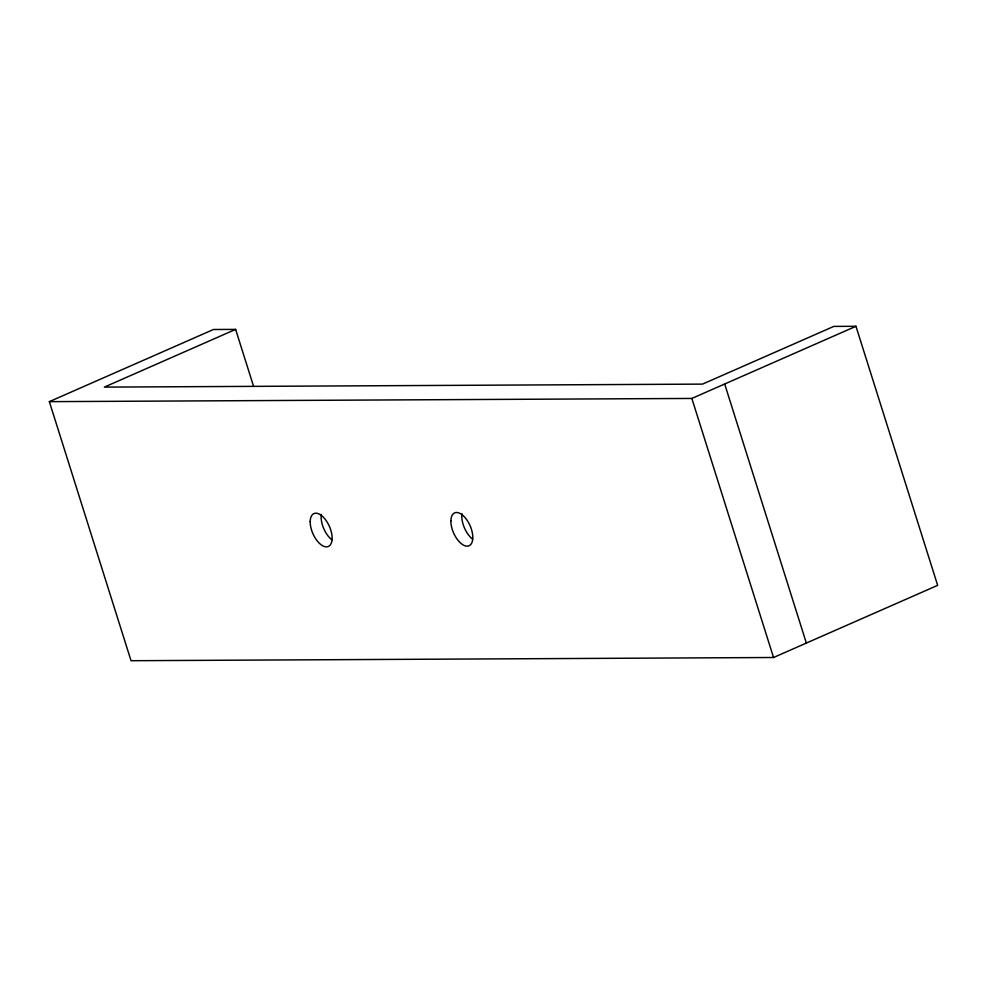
<?xml version="1.0" encoding="UTF-8"?>
<svg xmlns="http://www.w3.org/2000/svg" width="987" height="987" viewBox="0 0 987 987"><rect width="100%" height="100%" fill="white"/><g stroke="black" fill="none" stroke-linecap="round" stroke-linejoin="round"><path stroke-width="1.48" d="M235.622 329.387L104.326 387.114L702.522 384.116L833.818 326.401L855.963 326.29L937.65 585.353L773.537 657.502L131.037 660.71L49.35 401.647L213.463 329.498L235.622 329.387L253.622 386.472M49.35 401.647L691.85 398.44L855.963 326.29M724.68 384.005L806.354 643.068M691.85 398.44L773.537 657.502M472.588 539.124A17.963 9.019 66.3 0 1 462.015 513.721M331.903 539.827A17.963 9.019 66.3 0 1 321.33 514.424M450.874 520.951A17.963 9.019 66.3 0 0 467.159 546.169A17.963 9.019 66.3 0 0 467.505 520.865A17.963 9.019 66.3 0 0 450.874 520.951M310.189 521.654A17.963 9.019 66.3 0 0 326.475 546.872A17.963 9.019 66.3 0 0 326.82 521.568A17.963 9.019 66.3 0 0 310.189 521.654"/></g></svg>
